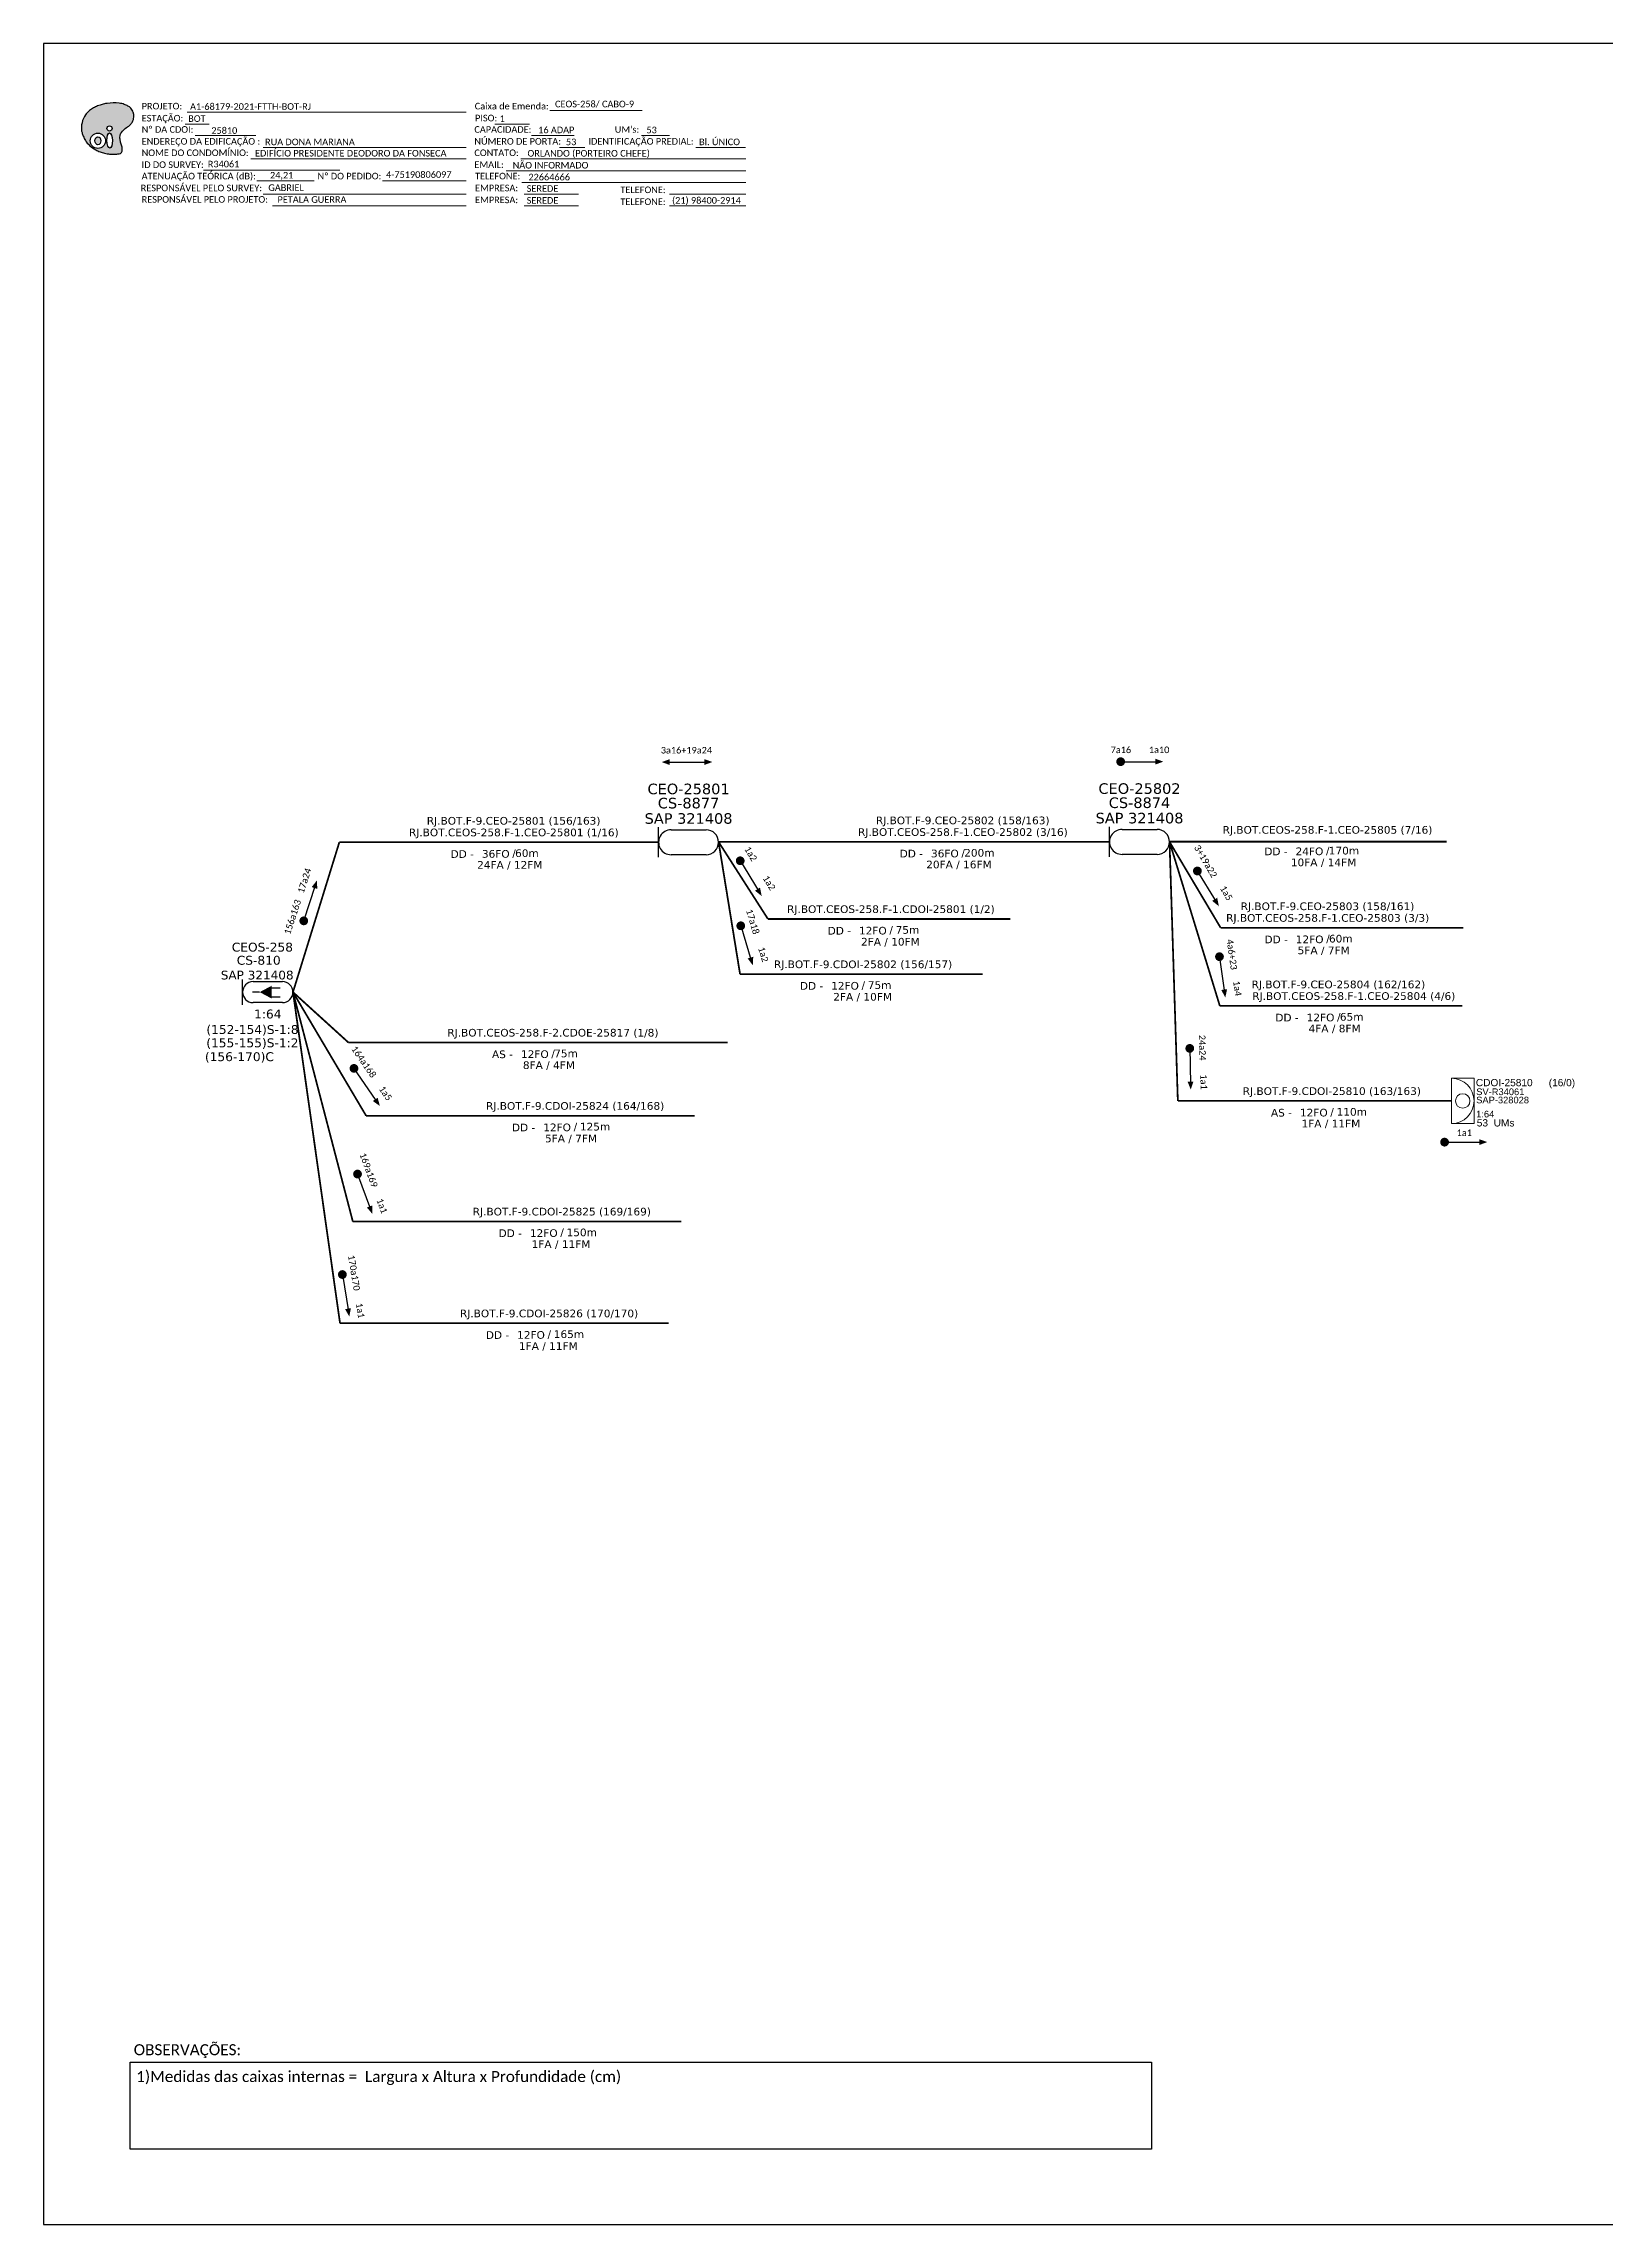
# Model space of a CAD drawing. Extents: x -4 to 1788, y 1 to 595.
# Drawn here: x -4 to 422, y 1 to 595 of the extents above; entities that cross this region are included whole.
import ezdxf
from ezdxf.enums import TextEntityAlignment as Align

# ---------------------------------------------------------------- set-up
doc = ezdxf.new("R2010")
doc.units = 0
for name, color, linetype, lineweight in [("20.0-LEGENDA DOS CDO'S", 1, 'Continuous', 0), ('20.1-CDO_INTERIOR', 1, 'Continuous', 0), ('40.1-ETIQUETAS', 1, 'Continuous', 20)]:
    doc.layers.add(name, color=color, linetype=linetype, lineweight=lineweight)
for name, color, linetype in [('20.4-CEOS', 1, 'Continuous'), ('CABO OPTICO EXISTENTE', 5, 'Continuous'), ('CAP a instalar', 1, 'Continuous'), ('SETA', 7, 'Continuous')]:
    doc.layers.add(name, color=color, linetype=linetype)
doc.styles.add('ARIAL', font='arial.ttf')
doc.styles.add('MtXpl_Calibri', font='calibri.ttf')
doc.styles.add('siredit', font='verdana.ttf')
doc.styles.add('WMF-Calibri0', font='calibri.ttf')
doc.linetypes.add('FENCELINE1', pattern='A,0.25,-0.1,[133,ltypeshp.shx,S=0.1,R=0,X=-0.1,Y=0],-0.1,1', length=1.45)

# ---------------------------------------------------------------- blocks, each defined once
blk = doc.blocks.new('OI')
h = blk.add_hatch(color=40)
edge = h.paths.add_edge_path()
edge.add_spline(control_points=[(4.35, -0.67), (3.92, -0.99), (3.26, -1.5), (2.81, -2.59), (2.9, -3.5), (3.06, -4.27), (3.31, -4.85), (3.37, -5.39), (3.4, -5.88), (3.2, -6.4), (2.54, -6.61), (1.65, -6.63), (0.55, -6.67), (-0.56, -6.42), (-1.61, -6.14), (-2.77, -5.61), (-3.92, -4.77), (-4.89, -3.7), (-5.34, -2.65), (-5.6, -1.94), (-5.85, -0.96), (-5.71, 0.47), (-5.1, 2.02), (-4.14, 3.02), (-3.3, 3.61), (-2.37, 4.16), (-1.36, 4.44), (-0.56, 4.7), (0.79, 4.85), (2.24, 4.97), (3.79, 4.57), (4.67, 4.21), (5.44, 3.65), (5.76, 2.99), (6.03, 2.21), (6.01, 1.46), (5.72, 0.64), (5.31, 0.08), (4.88, -0.38), (4.51, -0.55), (4.35, -0.67)], knot_values=[0, 0, 0, 0, 1.60434, 2.417191, 3.427595, 4.282808, 4.776746, 5.304182, 5.888771, 6.258406, 6.858137, 7.79129, 8.986195, 10.124242, 11.187857, 12.242908, 13.953784, 15.414161, 16.515391, 17.349188, 17.675853, 19.552021, 21.515531, 22.568638, 23.63245, 24.621084, 25.782718, 26.745347, 27.142653, 29.870543, 31.004649, 31.921532, 32.709589, 33.801391, 34.042471, 35.192333, 35.971461, 36.628871, 37.254359, 37.836911, 37.836911, 37.836911, 37.836911], degree=3, periodic=0)
h.paths.add_polyline_path([(1.13, -0.87, -1), (-0.04, -0.87, -1)], flags=16)
edge = h.paths.add_edge_path(flags=16)
edge.add_ellipse((0.56, -3.59), major_axis=(-0.02, 1.71), ratio=0.361305, start_angle=0, end_angle=360)
h.paths.add_polyline_path([(-0.36, -3.62, -1), (-3.8, -3.62, -1)], flags=16)
edge = h.paths.add_edge_path(flags=0)
edge.add_ellipse((-2.08, -3.62), major_axis=(0, 0.885), ratio=0.758294, start_angle=0, end_angle=360)
at = {"color": 40}
for centre, radius in [((-2.08, -3.62), 1.72), ((0.54, -0.87), 0.587)]:
    blk.add_circle(centre, radius, dxfattribs=at)
blk.add_ellipse((-2.08, -3.62), major_axis=(0, 0.885), ratio=0.758294, start_param=-3.141592653589792, end_param=3.141592653589792, dxfattribs=at)
blk.add_ellipse((0.56, -3.59), major_axis=(-0.02, 1.71), ratio=0.361305, dxfattribs=at)
at = {"color": 40, "start_tangent": (-0.800898, -0.598801), "end_tangent": (-0.800898, -0.598801)}
blk.add_spline([(4.35, -0.67), (3.2, -1.78), (2.9, -2.54), (2.92, -3.55), (3.12, -4.38), (3.28, -4.85), (3.37, -5.37), (3.35, -5.95), (3.2, -6.29), (2.66, -6.55), (1.73, -6.63), (0.54, -6.62), (-0.58, -6.41), (-1.6, -6.11), (-2.56, -5.67), (-3.95, -4.67), (-4.89, -3.56), (-5.37, -2.56), (-5.64, -1.78), (-5.72, -1.46), (-5.63, 0.42), (-4.84, 2.22), (-4.13, 2.99), (-3.27, 3.62), (-2.4, 4.09), (-1.3, 4.47), (-0.37, 4.72), (0.02, 4.77), (2.75, 4.8), (3.85, 4.53), (4.69, 4.16), (5.31, 3.68), (5.85, 2.73), (5.93, 2.5), (5.94, 1.35), (5.67, 0.62), (5.29, 0.08), (4.84, -0.36), (4.35, -0.67)], degree=3, dxfattribs=at)
blk = doc.blocks.new('ETIQUETA_RS5F')
at = {"layer": '40.1-ETIQUETAS', "color": 0, "style": 'siredit'}
blk.add_text('/', height=1.5, dxfattribs=at).set_placement((1.58, -1.95), align=Align.MIDDLE_RIGHT)
for tag, p in [('ETIQUETA_R_PRIMARIA', (1.21, 4.1)), ('ETIQUETA_R_SECUNDARIA', (1.21, 2.1)), ('F_ATIVAS/F_MORTAS', (1.14, -4.24))]:
    blk.add_attdef(tag, text='', height=1.5, dxfattribs=at).set_placement(p, align=Align.MIDDLE_CENTER)
for tag, p in [('TIPO_CABO', (-6.58, -2.12)), ('CAP_CABO', (0.4, -2.09))]:
    blk.add_attdef(tag, text='', height=1.5, dxfattribs=at).set_placement(p, align=Align.MIDDLE_RIGHT)
blk.add_attdef('METROS', text='', height=1.5, dxfattribs=at).set_placement((2.14, -1.95), align=Align.MIDDLE_LEFT)
for tag, p in [('FUSÃO_1', (0.85, -8.39)), ('FUSÃO_2', (0.85, -10.6)), ('FUSÃO_3', (0.85, -12.93)), ('FUSÃO_4', (0.85, -15.14)), ('FUSÃO_5', (0.85, -17.16))]:
    blk.add_attdef(tag, text='', height=1.5, dxfattribs=at).set_placement(p, align=Align.CENTER)
blk = doc.blocks.new('CEOS_UN_SC')
at = {"layer": '20.4-CEOS', "color": 0}
for p, q in [((-9.11, 2.39), (-2.39, 2.39)), ((-2.39, -2.39), (-9.11, -2.39))]:
    blk.add_line(p, q, dxfattribs=at)
for points in [[(-11.5, -2.89), (-11.5, 2.89)], [(-7.6, 0), (-9.22, 0)], [(-4.96, 0.95), (-2.92, 0.95)], [(-4.96, -1.04), (-2.92, -1.04)]]:
    blk.add_lwpolyline(points, dxfattribs=at)
blk.add_lwpolyline([(-7.6, 0, 0, 2.95, 0), (-4.83, 0, 2.95, 2.95, 0)], format="xyseb", dxfattribs=at)
for centre, start, end in [((-9.11, 0), 90, 270), ((-2.39, 0), 270, 90)]:
    blk.add_arc(centre, 2.39, start, end, dxfattribs=at)
at = {"layer": '20.4-CEOS', "color": 7, "style": 'siredit'}
for tag, height, p in [('NOME?', 2.03, (-5.75, 10.27)), ('LOCAL?', 2.03, (-5.75, 7.27)), ('TIPO?', 2, (-8.17, 3.89))]:
    blk.add_attdef(tag, text='', height=height, dxfattribs=at).set_placement(p, align=Align.MIDDLE_CENTER)
for tag, p in [('RACIO_SPLITAGEM', (-5.75, -3.97)), ('FIBRAS_RESERVA', (-5.75, -7.51))]:
    blk.add_attdef(tag, text='', height=2.03, dxfattribs=at).set_placement(p, align=Align.TOP_CENTER)

msp = doc.modelspace()

# ---------------------------------------------------------------- linework, layer by layer
for p, q in [((837.17, 595.26), (-3.83, 595.26)), ((-3.83, 595.26), (-3.83, 1.26)), ((-3.83, 1.26), (837.17, 1.26))]:
    msp.add_line(p, q)
at = {"color": 7, "lineweight": 0}
for points in [[(35.28, 576.58), (111.25, 576.58)], [(134.09, 577.07), (159.22, 577.07)], [(34.76, 573.3), (41.31, 573.3)], [(119.05, 573.34), (128.53, 573.34)], [(37.42, 570.23), (53.98, 570.23)], [(55.99, 566.99), (111.25, 566.99)], [(129.1, 570.23), (140.71, 570.23)], [(136.68, 566.99), (143.62, 566.99)], [(159.04, 570.23), (166.7, 570.23)], [(173.85, 566.99), (187.41, 566.99)], [(39.74, 560.82), (76.85, 560.82)], [(52.58, 563.88), (111.25, 563.88)], [(122.17, 560.64), (187.44, 560.64)], [(126.21, 563.88), (187.44, 563.88)], [(54.28, 557.85), (69.85, 557.85)], [(55.99, 554.29), (111.25, 554.29)], [(88.51, 557.85), (111.27, 557.85)], [(126.46, 557.41), (187.44, 557.41)], [(127.07, 554.29), (141.86, 554.29)], [(166.67, 554.29), (187.44, 554.29)], [(58.48, 551.06), (111.25, 551.06)], [(127.07, 551.06), (141.86, 551.06)], [(166.67, 551.06), (187.44, 551.06)]]:
    msp.add_lwpolyline(points, dxfattribs=at)
at = {"const_width": 1.19}
for points in [[(289, 399.67, 1), (290.19, 399.67, 1)], [(310.4, 370.49, 1), (310.57, 369.31, 1)]]:
    msp.add_lwpolyline(points, format="xyb", close=True, dxfattribs=at)
at = {"color": 8, "const_width": 1.19}
for points in [[(185.63, 373.19, 1), (186.25, 372.17, 1)], [(185.92, 355.54, 1), (186.26, 354.4, 1)], [(80.38, 316.62, 1), (81.05, 315.64, 1)], [(81.48, 287.91, 1), (81.89, 286.79, 1)], [(77.46, 260.57, 1), (77.65, 259.39, 1)]]:
    msp.add_lwpolyline(points, format="xyb", close=True, dxfattribs=at)
at = {"color": 7, "const_width": 1.19}
for points in [[(310.18, 370.41, 1), (310.8, 369.39, 1)], [(66.86, 355.75, 1), (67.23, 356.88, 1)], [(316.42, 347.15, 1), (316.59, 345.97, 1)], [(308.4, 322.18, 1), (308.43, 320.99, 1)], [(377.23, 296.04, 1), (378.43, 296.04, 1)]]:
    msp.add_lwpolyline(points, format="xyb", close=True, dxfattribs=at)
at = {"color": 0}
msp.add_lwpolyline([(19.73, 45.46), (297.98, 45.46), (297.98, 21.75), (19.73, 21.75)], close=True, dxfattribs=at)
msp.add_solid([(315.88, 362.59), (316.34, 360.3), (314.52, 361.76)])
at = {"layer": '20.1-CDO_INTERIOR', "color": 1, "lineweight": 18}
msp.add_lwpolyline([(385.86, 301.1), (385.86, 313.43), (379.7, 313.43), (379.7, 301.1)], close=True, dxfattribs=at)
msp.add_circle((382.78, 307.27), 1.97, dxfattribs=at)
msp.add_arc((379.7, 307.27), 6.17, 270, 90, dxfattribs=at)
at = {"layer": 'CAP a instalar', "color": 7, "linetype": 'Continuous'}
for p, q in [((163.7, 373.62), (163.7, 381.83)), ((167.1, 381.13), (176.64, 381.13)), ((176.64, 374.33), (167.1, 374.32))]:
    msp.add_line(p, q, dxfattribs=at)
at = {"layer": 'CAP a instalar', "color": 5, "linetype": 'Continuous'}
for p, q in [((286.55, 373.73), (286.55, 381.93)), ((289.95, 381.23), (299.5, 381.23)), ((299.5, 374.43), (289.95, 374.43))]:
    msp.add_line(p, q, dxfattribs=at)
at = {"layer": 'CAP a instalar', "color": 7, "linetype": 'FENCELINE1', "ltscale": 6, "const_width": 0.478}
for points in [[(64.1, 336.9), (76.73, 377.72)], [(76.73, 377.72), (163.7, 377.72)], [(180.04, 377.83), (286.55, 377.85)], [(302.9, 377.89), (378.44, 377.89)], [(302.9, 377.83), (316.82, 354.44)], [(302.9, 377.83), (316.6, 333.16)], [(316.82, 354.44), (382.91, 354.44)], [(316.6, 333.16), (382.68, 333.16)]]:
    msp.add_lwpolyline(points, dxfattribs=at)
at = {"layer": 'CAP a instalar', "color": 8, "linetype": 'FENCELINE1', "ltscale": 6, "const_width": 0.478}
for points in [[(180.04, 377.83), (193.49, 356.83)], [(180.04, 377.83), (185.9, 341.8)], [(193.49, 356.83), (259.57, 356.83)], [(185.9, 341.8), (251.99, 341.8)], [(64.1, 336.9), (76.92, 246.7)], [(80.4, 274.44), (64.1, 336.9)], [(84.03, 303.23), (64.1, 336.9)], [(84.03, 303.23), (173.54, 303.23)], [(80.4, 274.44), (169.91, 274.44)], [(76.92, 246.7), (166.44, 246.71)]]:
    msp.add_lwpolyline(points, dxfattribs=at)
at = {"layer": 'CAP a instalar', "color": 1, "linetype": 'FENCELINE1', "ltscale": 6, "const_width": 0.478}
for points in [[(302.9, 377.83), (305.16, 307.27)], [(305.16, 307.27), (379.69, 307.27)]]:
    msp.add_lwpolyline(points, dxfattribs=at)
at = {"layer": 'CAP a instalar', "color": 0, "linetype": 'FENCELINE1', "ltscale": 6, "const_width": 0.478}
for points in [[(79.21, 323.18), (64.1, 336.9)], [(79.21, 323.18), (182.52, 323.18)]]:
    msp.add_lwpolyline(points, dxfattribs=at)
at = {"layer": 'CAP a instalar', "color": 7, "linetype": 'Continuous'}
for centre, start_param, end_param in [((167.1, 377.72), 6.283185, 9.424778), ((176.64, 377.73), 3.141593, 6.283185)]:
    msp.add_ellipse(centre, major_axis=(0, 3.4), ratio=1, start_param=start_param, end_param=end_param, dxfattribs=at)
at = {"layer": 'CAP a instalar', "color": 5, "linetype": 'Continuous'}
for centre, start_param, end_param in [((289.95, 377.83), 6.283185, 9.424778), ((299.5, 377.83), 3.141593, 6.283185)]:
    msp.add_ellipse(centre, major_axis=(0, 3.4), ratio=1, start_param=start_param, end_param=end_param, dxfattribs=at)
at = {"layer": 'SETA', "color": 7}
for points in [[(166.74, 399.56), (176.99, 399.56)], [(67.04, 356.31), (70.23, 366.05)], [(316.45, 346.94), (317.89, 336.78)], [(308.4, 321.97), (308.63, 311.71)], [(377.83, 296.04), (388.09, 296.04)]]:
    msp.add_lwpolyline(points, dxfattribs=at)
at = {"layer": 'SETA'}
for points in [[(289.59, 399.67), (299.85, 399.67)], [(310.29, 370.23), (315.62, 361.46)]]:
    msp.add_lwpolyline(points, dxfattribs=at)
at = {"layer": 'SETA', "color": 8}
for points in [[(185.74, 373.01), (191.07, 364.24)], [(185.98, 355.34), (188.96, 345.52)], [(80.72, 316.13), (86.53, 307.69)], [(81.69, 287.35), (85.26, 277.74)], [(77.55, 259.98), (79.21, 249.87)]]:
    msp.add_lwpolyline(points, dxfattribs=at)
at = {"layer": 'SETA', "color": 7}
for points in [[(166.74, 400.36), (164.56, 399.56), (166.74, 398.77)], [(176.17, 400.37), (178.35, 399.58), (176.17, 398.78)], [(69.21, 365.52), (70.64, 367.35), (70.72, 365.03)], [(309.42, 312.55), (308.68, 310.34), (307.83, 312.51)], [(387.27, 296.85), (389.46, 296.06), (387.27, 295.26)]]:
    msp.add_solid(points, dxfattribs=at)
at = {"layer": 'SETA'}
for points in [[(299.02, 400.48), (301.21, 399.68), (299.02, 398.89)], [(318.58, 337.71), (318.1, 335.43), (317, 337.48)]]:
    msp.add_solid(points, dxfattribs=at)
at = {"layer": 'SETA', "color": 8}
for points in [[(191.33, 365.36), (191.79, 363.08), (189.97, 364.54)], [(189.49, 346.54), (189.37, 344.21), (187.97, 346.08)], [(87.18, 308.14), (87.76, 305.89), (85.87, 307.24)], [(85.73, 278.8), (85.75, 276.47), (84.24, 278.24)], [(79.88, 250.81), (79.45, 248.53), (78.31, 250.55)]]:
    msp.add_solid(points, dxfattribs=at)

# ---------------------------------------------------------------- block references
at = {"color": 7, "xscale": 1.213923925163967, "yscale": 1.213923925163967, "zscale": 1.213923925163967, "rotation": 0.1532896023949059}
msp.add_blockref('OI', (13.47, 573.2), dxfattribs=at)
at = {"layer": '20.4-CEOS', "color": 7}
ref = msp.add_blockref('CEOS_UN_SC', (64.1, 336.9), dxfattribs=dict(at, xscale=1.194106319021452, yscale=1.194106319021452, zscale=1.194106319021452))
ref.add_attrib('NOME?', 'CEOS-258', dxfattribs={"color": 7, "height": 2.421, "style": 'siredit'}).set_placement((55.77, 349.16), align=Align.MIDDLE_CENTER)
ref.add_attrib('LOCAL?', 'CS-810', dxfattribs={"color": 7, "height": 2.421, "style": 'siredit'}).set_placement((54.77, 345.58), align=Align.MIDDLE_CENTER)
ref.add_attrib('TIPO?', 'SAP 321408', dxfattribs={"color": 7, "height": 2.388, "style": 'siredit'}).set_placement((54.35, 341.55), align=Align.MIDDLE_CENTER)
ref.add_attrib('RACIO_SPLITAGEM', '1:64', dxfattribs={"color": 7, "height": 2.421, "style": 'siredit'}).set_placement((57.24, 332.15), align=Align.TOP_CENTER)
ref.add_attrib('FIBRAS_RESERVA', '(152-154)S-1:8', dxfattribs={"color": 7, "height": 2.4211, "style": 'siredit'}).set_placement((53.07, 327.93), align=Align.TOP_CENTER)
at = {"layer": 'CAP a instalar', "color": 7, "linetype": 'FENCELINE1', "ltscale": 7}
ref = msp.add_blockref('ETIQUETA_RS5F', (122.61, 377.47), dxfattribs=dict(at, xscale=1.392805592594753, yscale=1.392805592594753, zscale=1.392805592594753))
ref.add_attrib('ETIQUETA_R_PRIMARIA', 'RJ.BOT.F-9.CEO-25801 (156/163)', dxfattribs={"layer": '40.1-ETIQUETAS', "color": 0, "height": 2.0892, "style": 'siredit'}).set_placement((124.21, 383.57), align=Align.MIDDLE_CENTER)
ref.add_attrib('ETIQUETA_R_SECUNDARIA', 'RJ.BOT.CEOS-258.F-1.CEO-25801 (1/16)', dxfattribs={"layer": '40.1-ETIQUETAS', "color": 0, "height": 2.0892, "style": 'siredit'}).set_placement((124.26, 380.4), align=Align.MIDDLE_CENTER)
ref.add_attrib('TIPO_CABO', 'DD -', dxfattribs={"layer": '40.1-ETIQUETAS', "color": 0, "height": 2.089, "style": 'siredit'}).set_placement((113.4, 374.52), align=Align.MIDDLE_RIGHT)
ref.add_attrib('CAP_CABO', '36FO', dxfattribs={"layer": '40.1-ETIQUETAS', "color": 0, "height": 2.089, "style": 'siredit'}).set_placement((123.12, 374.56), align=Align.MIDDLE_RIGHT)
ref.add_attrib('METROS', '60m', dxfattribs={"layer": '40.1-ETIQUETAS', "color": 0, "height": 2.089, "style": 'siredit'}).set_placement((124.61, 374.75), align=Align.MIDDLE_LEFT)
ref.add_attrib('F_ATIVAS/F_MORTAS', '24FA / 12FM', dxfattribs={"layer": '40.1-ETIQUETAS', "color": 0, "height": 2.0892, "style": 'siredit'}).set_placement((123.17, 371.56), align=Align.MIDDLE_CENTER)
ref = msp.add_blockref('ETIQUETA_RS5F', (244.96, 377.57), dxfattribs=dict(at, xscale=1.392805592594753, yscale=1.392805592594753, zscale=1.392805592594753))
ref.add_attrib('ETIQUETA_R_PRIMARIA', 'RJ.BOT.F-9.CEO-25802 (158/163)', dxfattribs={"layer": '40.1-ETIQUETAS', "color": 0, "height": 2.0892, "style": 'siredit'}).set_placement((246.55, 383.67), align=Align.MIDDLE_CENTER)
ref.add_attrib('ETIQUETA_R_SECUNDARIA', 'RJ.BOT.CEOS-258.F-1.CEO-25802 (3/16)', dxfattribs={"layer": '40.1-ETIQUETAS', "color": 0, "height": 2.0892, "style": 'siredit'}).set_placement((246.6, 380.5), align=Align.MIDDLE_CENTER)
ref.add_attrib('TIPO_CABO', 'DD -', dxfattribs={"layer": '40.1-ETIQUETAS', "color": 0, "height": 2.089, "style": 'siredit'}).set_placement((235.74, 374.63), align=Align.MIDDLE_RIGHT)
ref.add_attrib('CAP_CABO', '36FO', dxfattribs={"layer": '40.1-ETIQUETAS', "color": 0, "height": 2.089, "style": 'siredit'}).set_placement((245.47, 374.66), align=Align.MIDDLE_RIGHT)
ref.add_attrib('METROS', '200m', dxfattribs={"layer": '40.1-ETIQUETAS', "color": 0, "height": 2.089, "style": 'siredit'}).set_placement((246.96, 374.85), align=Align.MIDDLE_LEFT)
ref.add_attrib('F_ATIVAS/F_MORTAS', '20FA / 16FM', dxfattribs={"layer": '40.1-ETIQUETAS', "color": 0, "height": 2.0892, "style": 'siredit'}).set_placement((245.52, 371.66), align=Align.MIDDLE_CENTER)
ref = msp.add_blockref('ETIQUETA_RS5F', (344.28, 378.17), dxfattribs=dict(at, xscale=1.392805592594753, yscale=1.392805592594753, zscale=1.392805592594753))
ref.add_attrib('ETIQUETA_R_SECUNDARIA', 'RJ.BOT.CEOS-258.F-1.CEO-25805 (7/16)', dxfattribs={"layer": '40.1-ETIQUETAS', "color": 0, "height": 2.0892, "style": 'siredit'}).set_placement((345.93, 381.1), align=Align.MIDDLE_CENTER)
ref.add_attrib('TIPO_CABO', 'DD -', dxfattribs={"layer": '40.1-ETIQUETAS', "color": 0, "height": 2.089, "style": 'siredit'}).set_placement((335.07, 375.22), align=Align.MIDDLE_RIGHT)
ref.add_attrib('CAP_CABO', '24FO', dxfattribs={"layer": '40.1-ETIQUETAS', "color": 0, "height": 2.089, "style": 'siredit'}).set_placement((344.79, 375.25), align=Align.MIDDLE_RIGHT)
ref.add_attrib('METROS', '170m', dxfattribs={"layer": '40.1-ETIQUETAS', "color": 0, "height": 2.089, "style": 'siredit'}).set_placement((346.28, 375.44), align=Align.MIDDLE_LEFT)
ref.add_attrib('F_ATIVAS/F_MORTAS', '10FA / 14FM', dxfattribs={"layer": '40.1-ETIQUETAS', "color": 0, "height": 2.0892, "style": 'siredit'}).set_placement((344.85, 372.25), align=Align.MIDDLE_CENTER)
at = {"layer": 'CAP a instalar', "color": 8, "linetype": 'FENCELINE1', "ltscale": 7}
ref = msp.add_blockref('ETIQUETA_RS5F', (225.34, 356.57), dxfattribs=dict(at, xscale=1.392805592593667, yscale=1.392805592593667, zscale=1.392805592593667))
ref.add_attrib('ETIQUETA_R_SECUNDARIA', 'RJ.BOT.CEOS-258.F-1.CDOI-25801 (1/2)', dxfattribs={"layer": 'CABO OPTICO EXISTENTE', "color": 0, "height": 2.0892, "style": 'siredit'}).set_placement((226.99, 359.5), align=Align.MIDDLE_CENTER)
ref.add_attrib('TIPO_CABO', 'DD -', dxfattribs={"layer": '40.1-ETIQUETAS', "color": 0, "height": 2.089, "style": 'siredit'}).set_placement((216.13, 353.62), align=Align.MIDDLE_RIGHT)
ref.add_attrib('CAP_CABO', '12FO', dxfattribs={"layer": '40.1-ETIQUETAS', "color": 0, "height": 2.089, "style": 'siredit'}).set_placement((225.85, 353.65), align=Align.MIDDLE_RIGHT)
ref.add_attrib('METROS', '75m', dxfattribs={"layer": '40.1-ETIQUETAS', "color": 0, "height": 2.089, "style": 'siredit'}).set_placement((228.29, 353.85), align=Align.MIDDLE_LEFT)
ref.add_attrib('F_ATIVAS/F_MORTAS', '2FA / 10FM', dxfattribs={"layer": '40.1-ETIQUETAS', "color": 0, "height": 2.089, "style": 'siredit'}).set_placement((226.85, 350.63), align=Align.MIDDLE_CENTER)
at = {"layer": 'CAP a instalar', "color": 7, "linetype": 'FENCELINE1', "ltscale": 7}
ref = msp.add_blockref('ETIQUETA_RS5F', (344.33, 354.19), dxfattribs=dict(at, xscale=1.392805592594753, yscale=1.392805592594753, zscale=1.392805592594753))
ref.add_attrib('ETIQUETA_R_PRIMARIA', 'RJ.BOT.F-9.CEO-25803 (158/161)', dxfattribs={"layer": '40.1-ETIQUETAS', "color": 0, "height": 2.0892, "style": 'siredit'}).set_placement((345.93, 360.29), align=Align.MIDDLE_CENTER)
ref.add_attrib('ETIQUETA_R_SECUNDARIA', 'RJ.BOT.CEOS-258.F-1.CEO-25803 (3/3)', dxfattribs={"layer": '40.1-ETIQUETAS', "color": 0, "height": 2.0892, "style": 'siredit'}).set_placement((345.98, 357.12), align=Align.MIDDLE_CENTER)
ref.add_attrib('TIPO_CABO', 'DD -', dxfattribs={"layer": '40.1-ETIQUETAS', "color": 0, "height": 2.089, "style": 'siredit'}).set_placement((335.12, 351.25), align=Align.MIDDLE_RIGHT)
ref.add_attrib('CAP_CABO', '12FO', dxfattribs={"layer": '40.1-ETIQUETAS', "color": 0, "height": 2.089, "style": 'siredit'}).set_placement((344.84, 351.28), align=Align.MIDDLE_RIGHT)
ref.add_attrib('METROS', '60m', dxfattribs={"layer": '40.1-ETIQUETAS', "color": 0, "height": 2.089, "style": 'siredit'}).set_placement((346.33, 351.47), align=Align.MIDDLE_LEFT)
ref.add_attrib('F_ATIVAS/F_MORTAS', '5FA / 7FM', dxfattribs={"layer": '40.1-ETIQUETAS', "color": 0, "height": 2.089, "style": 'siredit'}).set_placement((344.89, 348.28), align=Align.MIDDLE_CENTER)
at = {"layer": 'CAP a instalar', "color": 8, "linetype": 'FENCELINE1', "ltscale": 7}
ref = msp.add_blockref('ETIQUETA_RS5F', (217.76, 341.55), dxfattribs=dict(at, xscale=1.392805592593667, yscale=1.392805592593667, zscale=1.392805592593667))
ref.add_attrib('ETIQUETA_R_SECUNDARIA', 'RJ.BOT.F-9.CDOI-25802 (156/157)', dxfattribs={"layer": 'CABO OPTICO EXISTENTE', "color": 0, "height": 2.0892, "style": 'siredit'}).set_placement((219.41, 344.48), align=Align.MIDDLE_CENTER)
ref.add_attrib('TIPO_CABO', 'DD -', dxfattribs={"layer": '40.1-ETIQUETAS', "color": 0, "height": 2.089, "style": 'siredit'}).set_placement((208.55, 338.6), align=Align.MIDDLE_RIGHT)
ref.add_attrib('CAP_CABO', '12FO', dxfattribs={"layer": '40.1-ETIQUETAS', "color": 0, "height": 2.089, "style": 'siredit'}).set_placement((218.27, 338.63), align=Align.MIDDLE_RIGHT)
ref.add_attrib('METROS', '75m', dxfattribs={"layer": '40.1-ETIQUETAS', "color": 0, "height": 2.089, "style": 'siredit'}).set_placement((220.7, 338.82), align=Align.MIDDLE_LEFT)
ref.add_attrib('F_ATIVAS/F_MORTAS', '2FA / 10FM', dxfattribs={"layer": '40.1-ETIQUETAS', "color": 0, "height": 2.089, "style": 'siredit'}).set_placement((219.28, 335.63), align=Align.MIDDLE_CENTER)
at = {"layer": 'CAP a instalar', "color": 7, "linetype": 'FENCELINE1', "ltscale": 7}
ref = msp.add_blockref('ETIQUETA_RS5F', (347.3, 332.9), dxfattribs=dict(at, xscale=1.392805592594753, yscale=1.392805592594753, zscale=1.392805592594753))
ref.add_attrib('ETIQUETA_R_PRIMARIA', 'RJ.BOT.F-9.CEO-25804 (162/162)', dxfattribs={"layer": '40.1-ETIQUETAS', "color": 0, "height": 2.0892, "style": 'siredit'}).set_placement((348.9, 339), align=Align.MIDDLE_CENTER)
ref.add_attrib('ETIQUETA_R_SECUNDARIA', 'RJ.BOT.CEOS-258.F-1.CEO-25804 (4/6)', dxfattribs={"layer": '40.1-ETIQUETAS', "color": 0, "height": 2.0892, "style": 'siredit'}).set_placement((353.09, 335.83), align=Align.MIDDLE_CENTER)
ref.add_attrib('TIPO_CABO', 'DD -', dxfattribs={"layer": '40.1-ETIQUETAS', "color": 0, "height": 2.089, "style": 'siredit'}).set_placement((338.08, 329.96), align=Align.MIDDLE_RIGHT)
ref.add_attrib('CAP_CABO', '12FO', dxfattribs={"layer": '40.1-ETIQUETAS', "color": 0, "height": 2.089, "style": 'siredit'}).set_placement((347.81, 329.99), align=Align.MIDDLE_RIGHT)
ref.add_attrib('METROS', '65m', dxfattribs={"layer": '40.1-ETIQUETAS', "color": 0, "height": 2.089, "style": 'siredit'}).set_placement((349.3, 330.18), align=Align.MIDDLE_LEFT)
ref.add_attrib('F_ATIVAS/F_MORTAS', '4FA / 8FM', dxfattribs={"layer": '40.1-ETIQUETAS', "color": 0, "height": 2.089, "style": 'siredit'}).set_placement((347.86, 326.99), align=Align.MIDDLE_CENTER)
at = {"layer": 'CAP a instalar', "color": 0, "linetype": 'FENCELINE1', "ltscale": 7}
ref = msp.add_blockref('ETIQUETA_RS5F', (133.26, 322.92), dxfattribs=dict(at, xscale=1.392805592594753, yscale=1.392805592594753, zscale=1.392805592594753))
ref.add_attrib('ETIQUETA_R_SECUNDARIA', 'RJ.BOT.CEOS-258.F-2.CDOE-25817 (1/8)', dxfattribs={"layer": '40.1-ETIQUETAS', "color": 0, "height": 2.0892, "style": 'siredit'}).set_placement((134.91, 325.85), align=Align.MIDDLE_CENTER)
ref.add_attrib('TIPO_CABO', 'AS -', dxfattribs={"layer": '40.1-ETIQUETAS', "color": 0, "height": 2.089, "style": 'siredit'}).set_placement((124.04, 319.97), align=Align.MIDDLE_RIGHT)
ref.add_attrib('CAP_CABO', '12FO', dxfattribs={"layer": '40.1-ETIQUETAS', "color": 0, "height": 2.089, "style": 'siredit'}).set_placement((133.77, 320.01), align=Align.MIDDLE_RIGHT)
ref.add_attrib('METROS', '75m', dxfattribs={"layer": '40.1-ETIQUETAS', "color": 0, "height": 2.089, "style": 'siredit'}).set_placement((135.26, 320.2), align=Align.MIDDLE_LEFT)
ref.add_attrib('F_ATIVAS/F_MORTAS', '8FA / 4FM', dxfattribs={"layer": '40.1-ETIQUETAS', "color": 0, "height": 2.089, "style": 'siredit'}).set_placement((133.82, 317.01), align=Align.MIDDLE_CENTER)
at = {"layer": 'CAP a instalar', "color": 1, "linetype": 'FENCELINE1', "ltscale": 7}
ref = msp.add_blockref('ETIQUETA_RS5F', (345.46, 307.01), dxfattribs=dict(at, xscale=1.392805592593667, yscale=1.392805592593667, zscale=1.392805592593667))
ref.add_attrib('ETIQUETA_R_SECUNDARIA', 'RJ.BOT.F-9.CDOI-25810 (163/163)', dxfattribs={"layer": 'CABO OPTICO EXISTENTE', "color": 0, "height": 2.0892, "style": 'siredit'}).set_placement((347.11, 309.94), align=Align.MIDDLE_CENTER)
ref.add_attrib('TIPO_CABO', 'AS -', dxfattribs={"layer": '40.1-ETIQUETAS', "color": 0, "height": 2.089, "style": 'siredit'}).set_placement((336.25, 304.06), align=Align.MIDDLE_RIGHT)
ref.add_attrib('CAP_CABO', '12FO', dxfattribs={"layer": '40.1-ETIQUETAS', "color": 0, "height": 2.089, "style": 'siredit'}).set_placement((345.98, 304.09), align=Align.MIDDLE_RIGHT)
ref.add_attrib('METROS', '110m', dxfattribs={"layer": '40.1-ETIQUETAS', "color": 0, "height": 2.089, "style": 'siredit'}).set_placement((348.41, 304.29), align=Align.MIDDLE_LEFT)
ref.add_attrib('F_ATIVAS/F_MORTAS', '1FA / 11FM', dxfattribs={"layer": '40.1-ETIQUETAS', "color": 0, "height": 2.089, "style": 'siredit'}).set_placement((346.85, 301.1), align=Align.MIDDLE_CENTER)
at = {"layer": 'CAP a instalar', "color": 8, "linetype": 'FENCELINE1', "ltscale": 7}
ref = msp.add_blockref('ETIQUETA_RS5F', (139.32, 302.98), dxfattribs=dict(at, xscale=1.392805592593667, yscale=1.392805592593667, zscale=1.392805592593667))
ref.add_attrib('ETIQUETA_R_SECUNDARIA', 'RJ.BOT.F-9.CDOI-25824 (164/168)', dxfattribs={"layer": 'CABO OPTICO EXISTENTE', "color": 0, "height": 2.0892, "style": 'siredit'}).set_placement((140.97, 305.91), align=Align.MIDDLE_CENTER)
ref.add_attrib('TIPO_CABO', 'DD -', dxfattribs={"layer": '40.1-ETIQUETAS', "color": 0, "height": 2.089, "style": 'siredit'}).set_placement((130.1, 300.03), align=Align.MIDDLE_RIGHT)
ref.add_attrib('CAP_CABO', '12FO', dxfattribs={"layer": '40.1-ETIQUETAS', "color": 0, "height": 2.089, "style": 'siredit'}).set_placement((139.83, 300.06), align=Align.MIDDLE_RIGHT)
ref.add_attrib('METROS', '125m', dxfattribs={"layer": '40.1-ETIQUETAS', "color": 0, "height": 2.089, "style": 'siredit'}).set_placement((142.26, 300.26), align=Align.MIDDLE_LEFT)
ref.add_attrib('F_ATIVAS/F_MORTAS', '5FA / 7FM', dxfattribs={"layer": '40.1-ETIQUETAS', "color": 0, "height": 2.089, "style": 'siredit'}).set_placement((139.85, 297.04), align=Align.MIDDLE_CENTER)
ref = msp.add_blockref('ETIQUETA_RS5F', (135.69, 274.19), dxfattribs=dict(at, xscale=1.392805592593667, yscale=1.392805592593667, zscale=1.392805592593667))
ref.add_attrib('ETIQUETA_R_SECUNDARIA', 'RJ.BOT.F-9.CDOI-25825 (169/169)', dxfattribs={"layer": 'CABO OPTICO EXISTENTE', "color": 0, "height": 2.0892, "style": 'siredit'}).set_placement((137.34, 277.12), align=Align.MIDDLE_CENTER)
ref.add_attrib('TIPO_CABO', 'DD -', dxfattribs={"layer": '40.1-ETIQUETAS', "color": 0, "height": 2.089, "style": 'siredit'}).set_placement((126.47, 271.24), align=Align.MIDDLE_RIGHT)
ref.add_attrib('CAP_CABO', '12FO', dxfattribs={"layer": '40.1-ETIQUETAS', "color": 0, "height": 2.089, "style": 'siredit'}).set_placement((136.2, 271.27), align=Align.MIDDLE_RIGHT)
ref.add_attrib('METROS', '150m', dxfattribs={"layer": '40.1-ETIQUETAS', "color": 0, "height": 2.089, "style": 'siredit'}).set_placement((138.63, 271.46), align=Align.MIDDLE_LEFT)
ref.add_attrib('F_ATIVAS/F_MORTAS', '1FA / 11FM', dxfattribs={"layer": '40.1-ETIQUETAS', "color": 0, "height": 2.089, "style": 'siredit'}).set_placement((137.12, 268.25), align=Align.MIDDLE_CENTER)
ref = msp.add_blockref('ETIQUETA_RS5F', (132.21, 246.45), dxfattribs=dict(at, xscale=1.392805592593667, yscale=1.392805592593667, zscale=1.392805592593667))
ref.add_attrib('ETIQUETA_R_SECUNDARIA', 'RJ.BOT.F-9.CDOI-25826 (170/170)', dxfattribs={"layer": 'CABO OPTICO EXISTENTE', "color": 0, "height": 2.0892, "style": 'siredit'}).set_placement((133.86, 249.38), align=Align.MIDDLE_CENTER)
ref.add_attrib('TIPO_CABO', 'DD -', dxfattribs={"layer": '40.1-ETIQUETAS', "color": 0, "height": 2.089, "style": 'siredit'}).set_placement((123, 243.5), align=Align.MIDDLE_RIGHT)
ref.add_attrib('CAP_CABO', '12FO', dxfattribs={"layer": '40.1-ETIQUETAS', "color": 0, "height": 2.089, "style": 'siredit'}).set_placement((132.72, 243.53), align=Align.MIDDLE_RIGHT)
ref.add_attrib('METROS', '165m', dxfattribs={"layer": '40.1-ETIQUETAS', "color": 0, "height": 2.089, "style": 'siredit'}).set_placement((135.15, 243.73), align=Align.MIDDLE_LEFT)
ref.add_attrib('F_ATIVAS/F_MORTAS', '1FA / 11FM', dxfattribs={"layer": '40.1-ETIQUETAS', "color": 0, "height": 2.089, "style": 'siredit'}).set_placement((133.66, 240.51), align=Align.MIDDLE_CENTER)

# ---------------------------------------------------------------- texts
at = {"color": 7, "lineweight": 0, "style": 'WMF-Calibri0'}
for s, height, p in [('PROJETO:', 1.793, (22.88, 577.33)), ('ESTAÇÃO:', 1.793, (22.88, 574.05)), ('Caixa de Emenda:', 1.7927, (113.63, 577.33)), ('Nº DA CDOI:', 1.7927, (22.88, 570.98)), ('CAPACIDADE:', 1.7927, (113.52, 570.98)), ('PISO:', 1.793, (113.7, 574.09)), ("UM's:", 1.793, (151.77, 570.98)), ('ENDEREÇO DA EDIFICAÇÃO :', 1.7927, (22.88, 567.74)), ('NOME DO CONDOMÍNIO:', 1.7927, (22.88, 564.63)), ('CONTATO:', 1.793, (113.52, 564.63)), ('NÚMERO DE PORTA:', 1.7927, (113.52, 567.74)), ('IDENTIFICAÇÃO PREDIAL:', 1.7927, (144.61, 567.74)), ('ATENUAÇÃO TEÓRICA (dB):', 1.7927, (22.88, 558.28)), ('ID DO SURVEY:', 1.7927, (22.88, 561.39)), ('Nº DO PEDIDO:', 1.7927, (70.8, 558.28)), ('EMAIL:', 1.793, (113.52, 561.39)), ('TELEFONE:', 1.793, (113.71, 558.28)), ('RESPONSÁVEL PELO SURVEY:', 1.7927, (22.63, 555.04)), ('RESPONSÁVEL PELO PROJETO:', 1.7927, (22.88, 551.93)), ('EMPRESA:', 1.793, (113.71, 555.04)), ('EMPRESA:', 1.793, (113.71, 551.8)), ('TELEFONE:', 1.793, (153.31, 554.54)), ('TELEFONE:', 1.793, (153.31, 551.3))]:
    msp.add_text(s, height=height, dxfattribs=at).set_placement(p)
at = {"color": 7, "style": 'WMF-Calibri0'}
for s, height, p in [('A1-68179-2021-FTTH-BOT-RJ', 1.7927, (36.07, 577.23)), ('CEOS-258/ CABO-9', 1.7927, (135.49, 577.91)), ('BOT', 1.793, (35.56, 573.95)), ('1', 1.79, (120.4, 573.94)), (' 16 ADAP', 1.793, (130.27, 570.85)), ('53', 1.793, (160.39, 570.83)), ('EDIFÍCIO PRESIDENTE DEODORO DA FONSECA', 1.7927, (53.76, 564.51)), ('RUA DONA MARIANA', 1.7927, (56.5, 567.58)), ('ORLANDO (PORTEIRO CHEFE)', 1.7927, (127.99, 564.48)), ('53', 1.793, (138.46, 567.59)), ('Bl. ÚNICO', 1.793, (174.74, 567.59)), ('R34061', 1.793, (40.9, 561.56)), ('24,21', 1.793, (57.84, 558.52)), ('4-75190806097 ', 1.7927, (89.45, 558.69)), ('NÃO INFORMADO', 1.7927, (123.95, 561.24)), ('22664666', 1.793, (128.24, 558.01)), ('GABRIEL', 1.793, (57.39, 555.13)), ('PETALA GUERRA', 1.7927, (59.88, 551.9)), ('SEREDE', 1.793, (127.77, 554.89)), ('SEREDE', 1.793, (127.77, 551.66)), ('(21) 98400-2914', 1.7927, (167.37, 551.66))]:
    msp.add_text(s, height=height, dxfattribs=at).set_placement(p)
msp.add_text('25810', height=1.793, dxfattribs=at).set_placement((45.39, 570.69), align=Align.CENTER)
for s, style, p in [('OBSERVAÇÕES:', 'WMF-Calibri0', (20.72, 47.33)), ('1)Medidas das caixas internas =  Largura x Altura x Profundidade (cm)', 'MtXpl_Calibri', (21.4, 40.03))]:
    msp.add_text(s, height=3, dxfattribs=dict(style=style)).set_placement(p)
at = {"color": 7, "attachment_point": 5}
for s, insert, char_height, width in [('\\fCalibri|b0|i0|c0|p34;3a16+19a24', (171.29, 402.79), 1.7885, 30.2363), ('\\fCalibri|b0|i0|c0|p34;1a1', (383.2, 298.58), 1.7912, 30.2811)]:
    msp.add_mtext(s, dxfattribs=dict(at, insert=insert, char_height=char_height, width=width))
at = {"char_height": 1.7885, "width": 30.2363, "attachment_point": 5}
for s, insert in [('\\fCalibri|b0|i0|c0|p34;7a16', (289.65, 402.89)), ('\\fCalibri|b0|i0|c0|p34;1a10', (300.06, 402.89))]:
    msp.add_mtext(s, dxfattribs=dict(at, insert=insert))
at = {"color": 8, "attachment_point": 5}
for s, insert, char_height, width, rotation in [('\\fCalibri|b0|i0|c0|p34;1a2', (188.82, 374.57), 1.7912, 30.2811, 301.29015), ('\\fCalibri|b0|i0|c0|p34;1a2', (193.83, 366.65), 1.7912, 30.2811, 301.29015), ('\\fCalibri|b0|i0|c0|p34;17a18', (189.35, 356.08), 1.7912, 30.2811, 286.87332), ('\\fCalibri|b0|i0|c0|p34;1a2', (192.23, 347.17), 1.7912, 30.2811, 286.87332), ('\\fCalibri|b0|i0|c0|p34;164a168', (83.41, 317.91), 1.7885, 30.2363, 304.52215), ('\\fCalibri|b0|i0|c0|p34;1a5', (89.31, 309.34), 1.7885, 30.2363, 304.52215), ('\\fCalibri|b0|i0|c0|p34;169a169', (84.73, 288.42), 1.7885, 30.2363, 290.41197), ('\\fCalibri|b0|i0|c0|p34;1a1', (88.36, 278.66), 1.7885, 30.2363, 290.41197), ('\\fCalibri|b0|i0|c0|p34;170a170', (80.75, 260.45), 1.7885, 30.2363, 279.30577), ('\\fCalibri|b0|i0|c0|p34;1a1', (82.43, 250.17), 1.7885, 30.2363, 279.30577)]:
    msp.add_mtext(s, dxfattribs=dict(at, insert=insert, char_height=char_height, width=width, rotation=rotation))
at = {"char_height": 1.7912, "width": 30.2811, "attachment_point": 5}
for s, insert, rotation in [('\\fCalibri|b0|i0|c0|p34;3+19a22', (312.74, 372.54), 300.21919), ('\\fCalibri|b0|i0|c0|p34;1a5', (318.37, 363.87), 300.21919), ('\\fCalibri|b0|i0|c0|p34;1a4', (321.38, 337.91), 278.08601)]:
    msp.add_mtext(s, dxfattribs=dict(at, insert=insert, rotation=rotation))
at = {"color": 7, "attachment_point": 5}
for s, insert, char_height, width, rotation in [('\\fCalibri|b0|i0|c0|p34;17a24', (67.23, 367.27), 1.7885, 30.2363, 71.85457), ('\\fCalibri|b0|i0|c0|p34;156a163', (63.99, 357.37), 1.7885, 30.2363, 71.85457), ('\\fCalibri|b0|i0|c0|p34;4a6+23', (319.9, 347.16), 1.7912, 30.2811, 278.08601), ('\\fCalibri|b0|i0|c0|p34;24a24', (311.85, 321.77), 1.7912, 30.2811, 271.27115), ('\\fCalibri|b0|i0|c0|p34;1a1', (312.22, 312.42), 1.7912, 30.2811, 271.27115)]:
    msp.add_mtext(s, dxfattribs=dict(at, insert=insert, char_height=char_height, width=width, rotation=rotation))
at = {"layer": "20.0-LEGENDA DOS CDO'S", "color": 1, "style": 'ARIAL'}
for s, p in [('CDOI-25810', (401.82, 311.27)), ('53  UMs', (396.87, 300.31))]:
    msp.add_text(s, height=1.974, dxfattribs=at).set_placement(p, align=Align.RIGHT)
for s, p in [('SV-R34061', (386.45, 308.85)), ('SAP-328028', (386.44, 306.61)), ('1:64', (386.43, 302.77))]:
    msp.add_text(s, height=1.816, rotation=359.97241, dxfattribs=at).set_placement(p)
msp.add_text('    (16/0)', height=1.97, dxfattribs=at).set_placement((408.27, 311.27), align=Align.CENTER)
at = {"layer": '20.4-CEOS', "color": 7, "style": 'siredit'}
for s, p in [('CEO-25801', (171.87, 393.69)), ('CS-8877', (171.87, 389.83)), ('SAP 321408', (171.87, 385.64))]:
    msp.add_text(s, height=2.882, rotation=0.01293, dxfattribs=at).set_placement(p, align=Align.TOP_CENTER)
at = {"layer": '20.4-CEOS', "color": 5, "style": 'siredit'}
for s, p in [('CEO-25802', (294.72, 393.79)), ('CS-8874', (294.72, 389.93)), ('SAP 321408', (294.72, 385.75))]:
    msp.add_text(s, height=2.882, rotation=0.01293, dxfattribs=at).set_placement(p, align=Align.TOP_CENTER)
at = {"layer": '20.4-CEOS', "color": 7, "style": 'siredit'}
for tag, p in [('(155-155)S-1:2', (53.04, 324.3)), ('(156-170)C', (49.51, 320.53))]:
    msp.add_attdef(tag, text='(XX)R', height=2.421, dxfattribs=at).set_placement(p, align=Align.TOP_CENTER)

doc.saveas('drawing.dxf')
